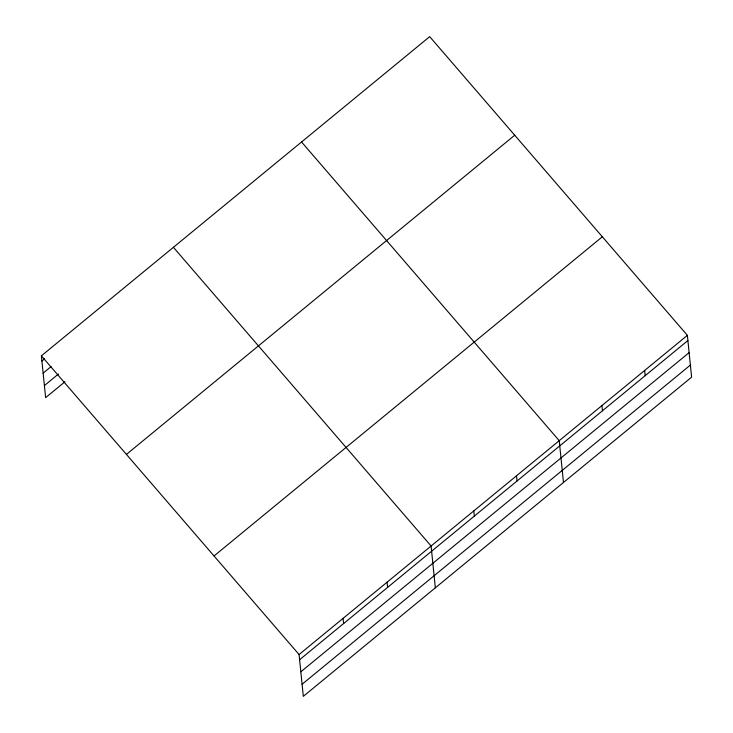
<?xml version="1.0" encoding="UTF-8"?>
<svg xmlns="http://www.w3.org/2000/svg" width="733" height="733" viewBox="0 0 733 733"><rect width="100%" height="100%" fill="white"/><g stroke="black" fill="none" stroke-linecap="round" stroke-linejoin="round"><path stroke-width="1.1" d="M41.387 355.844L429.685 36.65L687.371 335.348L691.613 377.156L303.315 696.35L299.073 654.542L41.387 355.844L45.629 397.653L64.99 381.737M41.909 361.048L44.548 358.877M43.137 373.124L51.063 366.619M44.401 385.576L58.484 373.995M126.424 454.414L514.722 135.22M214.036 555.971L602.334 236.777M299.073 654.542L687.371 335.348M299.605 659.737L687.902 340.543M300.823 671.822L689.121 352.628M302.088 684.265L690.385 365.071M301.547 141.982L559.233 440.68L563.475 482.488M173.4 247.314L431.096 546.012L435.338 587.82M644.655 370.458L645.187 375.653M601.94 405.569L602.471 410.773M516.518 475.79L517.049 480.995M473.802 510.901L474.333 516.105M387.088 582.185L387.61 587.39M343.081 618.359L343.603 623.563"/></g></svg>
